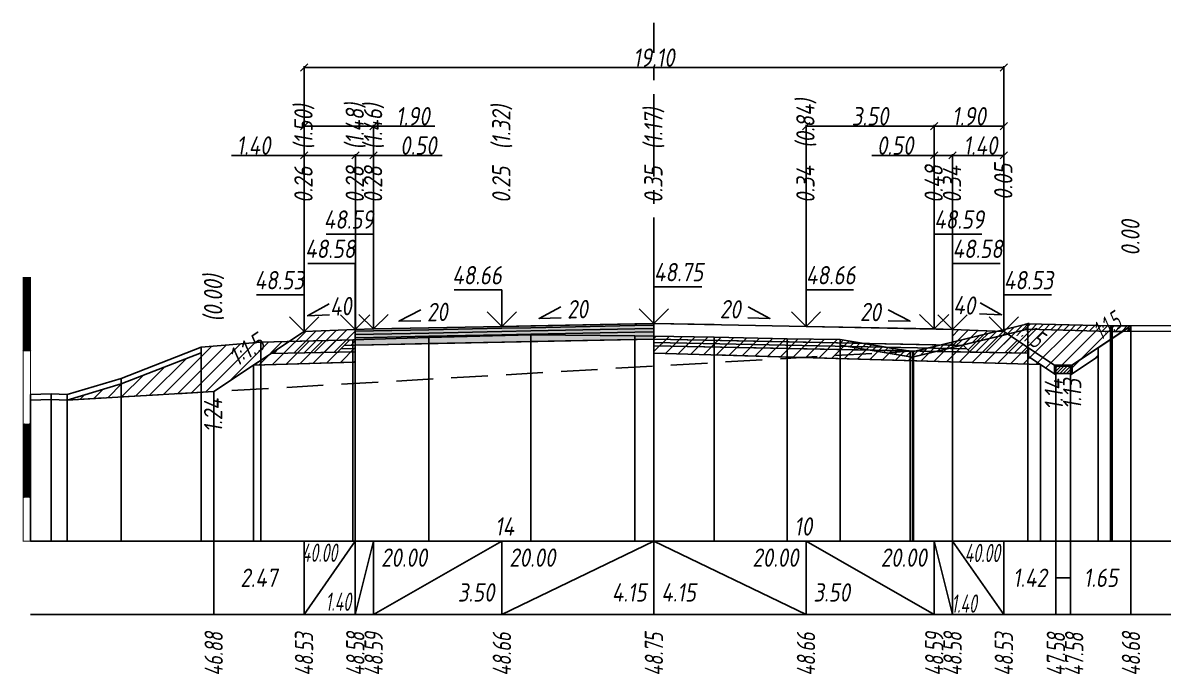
# Model space of a CAD drawing. Extents: x -717 to 1451, y -133302 to 233.
# Drawn here: x 86.3 to 241.9, y -85324.2 to -85235.2 of the extents above; entities that cross this region are included whole.
import ezdxf
from ezdxf.enums import TextEntityAlignment as Align

# ---------------------------------------------------------------- set-up
doc = ezdxf.new("R2010")
doc.units = 0
doc.linetypes.add('осевая2', pattern=[1.125, 0.75, -0.125, 0.125, -0.125])
doc.linetypes.add('штриховая', pattern=[0.75, 0.5, -0.25])
for name, color, linetype in [('Интерполированный поперечник', 2, 'Continuous'), ('Код_514', 1, 'Continuous'), ('Контур_0', 7, 'Continuous'), ('Контур_2521', 7, 'Continuous'), ('Контур_2564', 7, 'Continuous'), ('Контур_2660', 7, 'Continuous'), ('Контур_2665', 7, 'Continuous'), ('Контур_400', 7, 'Continuous'), ('Контур_508', 7, 'Continuous'), ('Контур_512', 7, 'Continuous'), ('Контур_513', 7, 'Continuous'), ('Красный поперечник', 1, 'Continuous'), ('Линейка абсолютных высот', 7, 'Continuous'), ('Объём_2501', 7, 'Continuous'), ('Объём_2564', 7, 'Continuous'), ('Объём_2650', 7, 'Continuous'), ('Объём_2660', 7, 'Continuous'), ('Объём_2661', 7, 'Continuous'), ('Объём_2662', 7, 'Continuous'), ('Объём_2663', 7, 'Continuous'), ('Объём_2664', 7, 'Continuous'), ('Объём_2665', 7, 'Continuous'), ('Объём_2666', 7, 'Continuous'), ('Объём_2753', 7, 'Continuous'), ('Ось', 1, 'осевая2'), ('Откосы', 7, 'Continuous'), ('Отметки покрытия', 7, 'Continuous'), ('Рабочие отметки', 7, 'Continuous'), ('Рабочие отметки доп.', 7, 'Continuous'), ('Слои выравнивания', 7, 'Continuous'), ('Таблица', 7, 'Continuous'), ('Уклоны проезжей части', 7, 'Continuous'), ('Черный поперечник', 3, 'Continuous')]:
    doc.layers.add(name, color=color, linetype=linetype)
for name, color, linetype, true_color in [('Контур_2540', 2, 'Continuous', 0xffff00), ('Контур_2560', 2, 'Continuous', 0xffff00), ('Контур_2561', 7, 'Continuous', 0xff8040), ('Контур_2562', 3, 'Continuous', 0x00ff00), ('Контур_2563', 7, 'Continuous', 0xff8000), ('Контур_2570', 7, 'Continuous', 0x80ff00), ('Контур_2583', 3, 'Continuous', 0x00ff00), ('Контур_2584', 3, 'Continuous', 0x00ff00), ('Контур_2725', 7, 'Continuous', 0x323232), ('Контур_2736', 4, 'Continuous', 0x00ffff), ('Контур_2760', 7, 'Continuous', 0x323232), ('Контур_2761', 7, 'Continuous', 0x323232), ('Контур_2762', 7, 'Continuous', 0x323232), ('Контур_2763', 7, 'Continuous', 0x323232), ('Контур_402', 7, 'Continuous', 0xff6464), ('Контур_703', 4, 'Continuous', 0x00ffff), ('Контур_707', 4, 'Continuous', 0x00ffff), ('Контур_720', 131, 'Continuous', 0xaaffff), ('Объём_2500', 7, 'Continuous', 0xc0c0c0), ('Объём_2520', 7, 'Continuous', 0x80ffff), ('Объём_2540', 2, 'Continuous', 0xffff00), ('Объём_2560', 2, 'Continuous', 0xffff00), ('Объём_2561', 7, 'Continuous', 0xff8040), ('Объём_2562', 3, 'Continuous', 0x00ff00), ('Объём_2563', 7, 'Continuous', 0xff8000), ('Объём_2570', 7, 'Continuous', 0x80ff00), ('Объём_2580', 3, 'Continuous', 0x00ff00), ('Объём_2583', 3, 'Continuous', 0x00ff00), ('Объём_2584', 3, 'Continuous', 0x00ff00), ('Объём_2591', 3, 'Continuous', 0x00ff00), ('Объём_2595', 3, 'Continuous', 0x00ff00), ('Объём_2600', 7, 'Continuous', 0x808000), ('Объём_2620', 2, 'Continuous', 0xffff00), ('Объём_2746', 2, 'Continuous', 0xffff00)]:
    doc.layers.add(name, color=color, linetype=linetype, true_color=true_color)
doc.styles.get("Standard").update_dxf_attribs({"font": 'txt', "height": 2.5})
doc.styles.add('М', font='romand.shx', dxfattribs={"width": 0.8, "oblique": 10, "height": 2.5})
doc.dimstyles.get("Standard").update_dxf_attribs({"dimtxt": 0.18, "dimasz": 0.18, "dimexe": 0.18, "dimexo": 0.0625, "dimgap": 0.09, "dimtad": 0, "dimtih": 1, "dimtoh": 1, "dimdec": 4, "dimzin": 0, "dimdsep": 46, "dimtxsty": 'Standard', "dimcen": 0.09, "dimadec": 0, "dimazin": 0, "dimtfac": 1, "dimtdec": 4, "dimtofl": 0, "dimtmove": 0, "dimatfit": 3, "dimfxl": 1, "dimtolj": 1, "dimtzin": 0, "dimarcsym": 0})
pattern_1 = [(45.00000125, (7.312668, -2495.499654), (-0.026516505928, 0.026516504769), []), (135.00000034, (7.312668, -2495.499654), (-0.02651650519, -0.026516505506), [])]

# ---------------------------------------------------------------- blocks, each defined once
blk = doc.blocks.new('_Oblique')
at = {"color": 0, "linetype": 'ByBlock', "lineweight": -2}
blk.add_line((-0.5, -0.5), (0.5, 0.5), dxfattribs=at)
blk = doc.blocks.new('*D3347')
at = {"color": 0, "lineweight": -2, "transparency": 16777216}
for p, q in [((213.14, -85277.09), (213.14, -85253.16)), ((213.14, -85253.34), (220.14, -85253.34)), ((220.14, -85277.37), (220.14, -85253.16))]:
    blk.add_line(p, q, dxfattribs=at)
at = {"layer": 'Defpoints', "color": 0, "transparency": 16777216}
for p in [(220.14, -85253.34), (213.14, -85277.16), (220.14, -85277.44)]:
    blk.add_point(p, dxfattribs=at)
at = {"color": 0, "lineweight": -2, "transparency": 16777216, "rotation": 180}
blk.add_blockref('_Oblique', (213.14, -85253.34), dxfattribs=at)
at = {"color": 0, "lineweight": -2, "transparency": 16777216}
blk.add_blockref('_Oblique', (220.14, -85253.34), dxfattribs=at)
at = {"color": 0, "transparency": 16777216, "insert": (216.95, -85252), "char_height": 2.5, "width": 0.69, "attachment_point": 5, "style": 'М'}
blk.add_mtext('\\A1;1.40', dxfattribs=at)
blk = doc.blocks.new('*D3348')
at = {"color": 0, "lineweight": -2, "transparency": 16777216}
for p, q in [((124.64, -85253.34), (114.74, -85253.34)), ((124.64, -85277.37), (124.64, -85253.16)), ((131.64, -85253.34), (124.64, -85253.34)), ((131.64, -85277.09), (131.64, -85253.16))]:
    blk.add_line(p, q, dxfattribs=at)
at = {"layer": 'Defpoints', "color": 0, "transparency": 16777216}
for p in [(131.64, -85253.34), (124.64, -85277.44), (131.64, -85277.16)]:
    blk.add_point(p, dxfattribs=at)
at = {"color": 0, "lineweight": -2, "transparency": 16777216, "rotation": 180}
blk.add_blockref('_Oblique', (124.64, -85253.34), dxfattribs=at)
at = {"color": 0, "lineweight": -2, "transparency": 16777216}
blk.add_blockref('_Oblique', (131.64, -85253.34), dxfattribs=at)
at = {"color": 0, "transparency": 16777216, "insert": (117.75, -85252), "char_height": 2.5, "width": 0.69, "attachment_point": 5, "style": 'М'}
blk.add_mtext('\\A1;1.40', dxfattribs=at)
blk = doc.blocks.new('*D3349')
at = {"color": 0, "lineweight": -2, "transparency": 16777216}
for p, q in [((210.64, -85253.34), (202.1, -85253.34)), ((210.64, -85277.04), (210.64, -85253.16)), ((213.14, -85253.34), (210.64, -85253.34)), ((213.14, -85277.09), (213.14, -85253.16))]:
    blk.add_line(p, q, dxfattribs=at)
at = {"layer": 'Defpoints', "color": 0, "transparency": 16777216}
for p in [(213.14, -85253.34), (210.64, -85277.11), (213.14, -85277.16)]:
    blk.add_point(p, dxfattribs=at)
at = {"color": 0, "lineweight": -2, "transparency": 16777216, "rotation": 180}
blk.add_blockref('_Oblique', (210.64, -85253.34), dxfattribs=at)
at = {"color": 0, "lineweight": -2, "transparency": 16777216}
blk.add_blockref('_Oblique', (213.14, -85253.34), dxfattribs=at)
at = {"color": 0, "transparency": 16777216, "insert": (205.32, -85252), "char_height": 2.5, "width": 0.72, "attachment_point": 5, "style": 'М'}
blk.add_mtext('\\A1;0.50', dxfattribs=at)
blk = doc.blocks.new('*D3350')
at = {"color": 0, "lineweight": -2, "transparency": 16777216}
for p, q in [((131.64, -85277.09), (131.64, -85253.16)), ((131.64, -85253.34), (134.14, -85253.34)), ((134.14, -85277.04), (134.14, -85253.16)), ((134.14, -85253.34), (143.48, -85253.34))]:
    blk.add_line(p, q, dxfattribs=at)
at = {"layer": 'Defpoints', "color": 0, "transparency": 16777216}
for p in [(134.14, -85253.34), (134.14, -85277.11), (131.64, -85277.16)]:
    blk.add_point(p, dxfattribs=at)
at = {"color": 0, "lineweight": -2, "transparency": 16777216, "rotation": 180}
blk.add_blockref('_Oblique', (131.64, -85253.34), dxfattribs=at)
at = {"color": 0, "lineweight": -2, "transparency": 16777216}
blk.add_blockref('_Oblique', (134.14, -85253.34), dxfattribs=at)
at = {"color": 0, "transparency": 16777216, "insert": (140.25, -85252), "char_height": 2.5, "width": 0.72, "attachment_point": 5, "style": 'М'}
blk.add_mtext('\\A1;0.50', dxfattribs=at)
blk = doc.blocks.new('*D3351')
at = {"color": 0, "lineweight": -2, "transparency": 16777216}
for p, q in [((193.14, -85276.69), (193.14, -85249.16)), ((210.64, -85249.34), (193.14, -85249.34)), ((210.64, -85277.04), (210.64, -85249.16))]:
    blk.add_line(p, q, dxfattribs=at)
at = {"layer": 'Defpoints', "color": 0, "transparency": 16777216}
for p in [(193.14, -85249.34), (193.14, -85276.76), (210.64, -85277.11)]:
    blk.add_point(p, dxfattribs=at)
at = {"color": 0, "lineweight": -2, "transparency": 16777216, "rotation": 180}
blk.add_blockref('_Oblique', (193.14, -85249.34), dxfattribs=at)
at = {"color": 0, "lineweight": -2, "transparency": 16777216}
blk.add_blockref('_Oblique', (210.64, -85249.34), dxfattribs=at)
at = {"color": 0, "transparency": 16777216, "insert": (201.89, -85248), "char_height": 2.5, "width": 0.75, "attachment_point": 5, "style": 'М'}
blk.add_mtext('\\A1;3.50', dxfattribs=at)
blk = doc.blocks.new('*D3352')
at = {"color": 0, "lineweight": -2, "transparency": 16777216}
for p, q in [((210.64, -85277.04), (210.64, -85249.16)), ((220.14, -85249.34), (210.64, -85249.34)), ((220.14, -85277.37), (220.14, -85249.16))]:
    blk.add_line(p, q, dxfattribs=at)
at = {"layer": 'Defpoints', "color": 0, "transparency": 16777216}
for p in [(210.64, -85249.34), (210.64, -85277.11), (220.14, -85277.44)]:
    blk.add_point(p, dxfattribs=at)
at = {"color": 0, "lineweight": -2, "transparency": 16777216, "rotation": 180}
blk.add_blockref('_Oblique', (210.64, -85249.34), dxfattribs=at)
at = {"color": 0, "lineweight": -2, "transparency": 16777216}
blk.add_blockref('_Oblique', (220.14, -85249.34), dxfattribs=at)
at = {"color": 0, "transparency": 16777216, "insert": (215.39, -85248), "char_height": 2.5, "width": 0.69, "attachment_point": 5, "style": 'М'}
blk.add_mtext('\\A1;1.90', dxfattribs=at)
blk = doc.blocks.new('*D3353')
at = {"color": 0, "lineweight": -2, "transparency": 16777216}
for p, q in [((124.64, -85277.37), (124.64, -85249.16)), ((124.64, -85249.34), (134.14, -85249.34)), ((134.14, -85277.04), (134.14, -85249.16)), ((134.14, -85249.34), (142.5, -85249.34))]:
    blk.add_line(p, q, dxfattribs=at)
at = {"layer": 'Defpoints', "color": 0, "transparency": 16777216}
for p in [(134.14, -85249.34), (134.14, -85277.11), (124.64, -85277.44)]:
    blk.add_point(p, dxfattribs=at)
at = {"color": 0, "lineweight": -2, "transparency": 16777216, "rotation": 180}
blk.add_blockref('_Oblique', (124.64, -85249.34), dxfattribs=at)
at = {"color": 0, "lineweight": -2, "transparency": 16777216}
blk.add_blockref('_Oblique', (134.14, -85249.34), dxfattribs=at)
at = {"color": 0, "transparency": 16777216, "insert": (139.49, -85248), "char_height": 2.5, "width": 0.69, "attachment_point": 5, "style": 'М'}
blk.add_mtext('\\A1;1.90', dxfattribs=at)
blk = doc.blocks.new('*D3354')
at = {"color": 0, "lineweight": -2, "transparency": 16777216}
for p, q in [((124.64, -85277.37), (124.64, -85241.16)), ((124.64, -85241.34), (220.14, -85241.34)), ((220.14, -85277.37), (220.14, -85241.16))]:
    blk.add_line(p, q, dxfattribs=at)
at = {"layer": 'Defpoints', "color": 0, "transparency": 16777216}
for p in [(220.14, -85241.34), (124.64, -85277.44), (220.14, -85277.44)]:
    blk.add_point(p, dxfattribs=at)
at = {"color": 0, "lineweight": -2, "transparency": 16777216, "rotation": 180}
blk.add_blockref('_Oblique', (124.64, -85241.34), dxfattribs=at)
at = {"color": 0, "lineweight": -2, "transparency": 16777216}
blk.add_blockref('_Oblique', (220.14, -85241.34), dxfattribs=at)
at = {"color": 0, "transparency": 16777216, "insert": (172.39, -85240), "char_height": 2.5, "width": 0.81, "attachment_point": 5, "style": 'М'}
blk.add_mtext('\\A1;19.10', dxfattribs=at)

msp = doc.modelspace()

# ---------------------------------------------------------------- hatches: boundary and pattern name
at = {"layer": 'Линейка абсолютных высот'}
h = msp.add_hatch(dxfattribs=at)
h.set_pattern_fill('ANSI37', scale=0.3, style=0)
h.set_pattern_definition(pattern_1)
h.paths.add_polyline_path([(87.313, -85280.014), (87.313, -85270.014), (86.313, -85270.014), (86.313, -85280.014)])
h = msp.add_hatch(dxfattribs=at)
h.set_pattern_fill('ANSI37', scale=0.3, style=0)
h.set_pattern_definition(pattern_1)
h.paths.add_polyline_path([(87.313, -85300.014), (87.313, -85290.014), (86.313, -85290.014), (86.313, -85300.014)])
at = {"layer": 'Объём_2563'}
h = msp.add_hatch(dxfattribs=at)
h.set_pattern_fill('ANSI31', color=256, scale=0.3)
h.paths.add_polyline_path([(124.638, -85277.374), (131.638, -85277.094), (131.638, -85279.244), (130.138, -85279.274), (129.22, -85280.192), (120.138, -85280.374)])
h = msp.add_hatch(dxfattribs=at)
h.set_pattern_fill('ANSI31', color=256, scale=0.3)
h.paths.add_polyline_path([(223.49, -85280.351), (215.556, -85280.192), (214.638, -85279.274), (213.138, -85279.244), (213.138, -85277.094), (220.138, -85277.374), (223.49, -85279.609)])
at = {"layer": 'Объём_2570'}
h = msp.add_hatch(dxfattribs=at)
h.set_pattern_fill('ANSI31', color=256, scale=0.2)
h.paths.add_polyline_path([(237.485, -85277.362), (234.933, -85277.372), (234.688, -85277.371), (223.423, -85277.079), (207.689, -85280.889), (197.781, -85279.247), (197.781, -85278.497), (207.689, -85280.139), (223.423, -85276.329), (234.688, -85276.621), (234.933, -85276.622), (237.485, -85276.612)])
at = {"layer": 'Объём_2600'}
h = msp.add_hatch(dxfattribs=at)
h.set_pattern_fill('ANSI31', color=6, scale=0.4)
h.paths.add_polyline_path([(232.99, -85279.609), (232.99, -85280.811), (229.451, -85283.17), (229.451, -85281.968), (227.029, -85281.968), (227.029, -85283.17), (225.142, -85281.912), (172.388, -85280.329), (172.388, -85278.037), (180.608, -85278.166), (190.556, -85278.369), (197.781, -85278.497), (197.781, -85279.247), (207.689, -85280.889), (223.423, -85277.079), (234.688, -85277.371), (234.933, -85277.372), (236.354, -85277.367)])
h = msp.add_hatch(dxfattribs=at)
h.set_pattern_fill('HONEY', color=5, scale=0.3)
h.paths.add_polyline_path([(236.354, -85277.367), (237.485, -85276.612), (237.485, -85277.362)])
h = msp.add_hatch(dxfattribs=at)
h.set_pattern_fill('ANSI31', color=6, scale=0.4)
h.paths.add_polyline_path([(131.638, -85281.552), (117.747, -85281.968), (112.313, -85285.591), (92.322, -85286.75), (99.677, -85284.54), (110.581, -85280.284), (110.581, -85279.534), (118.765, -85278.841), (131.638, -85278.501)])
at = {"layer": 'Объём_2620'}
h = msp.add_hatch(dxfattribs=at)
h.set_pattern_fill('ANSI31', color=2, scale=0.1)
h.paths.add_polyline_path([(227.029, -85283.17), (227.029, -85281.968), (229.451, -85281.968), (229.451, -85283.17), (229.24, -85283.311), (229.24, -85283.109), (227.24, -85283.109), (227.24, -85283.311)])
at = {"layer": 'Слои выравнивания'}
for color, points in [(2, [(131.638, -85277.094), (134.138, -85277.044), (141.676, -85276.893), (151.638, -85276.694), (155.571, -85276.615), (169.801, -85276.331), (172.388, -85276.279), (172.388, -85276.529), (169.801, -85276.581), (155.571, -85276.865), (151.638, -85276.944), (141.676, -85277.143), (134.138, -85277.294), (131.638, -85277.344)]), (3, [(131.638, -85277.344), (134.138, -85277.294), (141.676, -85277.143), (151.638, -85276.944), (155.571, -85276.865), (169.801, -85276.581), (172.388, -85276.529), (172.388, -85276.979), (169.801, -85277.031), (155.571, -85277.315), (151.638, -85277.394), (141.676, -85277.593), (134.138, -85277.744), (131.638, -85277.794)]), (4, [(131.638, -85277.794), (134.138, -85277.744), (141.676, -85277.593), (151.638, -85277.394), (155.571, -85277.315), (169.801, -85277.031), (172.388, -85276.979), (172.388, -85277.429), (169.801, -85277.481), (155.571, -85277.765), (151.638, -85277.844), (141.676, -85278.043), (134.138, -85278.194), (131.638, -85278.244)]), (5, [(131.638, -85278.244), (134.138, -85278.194), (141.676, -85278.043), (151.638, -85277.844), (155.571, -85277.765), (169.801, -85277.481), (172.388, -85277.429), (172.388, -85278.429), (169.801, -85278.481), (155.571, -85278.765), (151.638, -85278.844), (141.676, -85279.043), (134.138, -85279.194), (131.638, -85279.244)])]:
    msp.add_hatch(color=color, dxfattribs=at).paths.add_polyline_path(points)

# ---------------------------------------------------------------- linework, layer by layer
at = {"layer": 'Интерполированный поперечник', "linetype": 'штриховая', "ltscale": 10, "flags": 128}
msp.add_lwpolyline([(92.322, -85286.75), (207.345, -85280.082)], dxfattribs=at)
at = {"layer": 'Код_514'}
for p, q in [((112.313, -85316), (112.313, -85306)), ((124.638, -85316), (124.638, -85306)), ((124.638, -85316), (131.638, -85306)), ((131.638, -85316), (131.638, -85306)), ((131.638, -85316), (134.138, -85306)), ((134.138, -85316), (134.138, -85306)), ((134.138, -85316), (151.638, -85306)), ((151.638, -85316), (151.638, -85306)), ((151.638, -85316), (172.388, -85306)), ((172.388, -85316), (172.388, -85306)), ((172.388, -85306), (193.138, -85316)), ((193.138, -85316), (193.138, -85306)), ((193.138, -85306), (210.638, -85316)), ((210.638, -85316), (210.638, -85306)), ((210.638, -85306), (213.138, -85316)), ((213.138, -85316), (213.138, -85306)), ((213.138, -85306), (220.138, -85316)), ((220.138, -85316), (220.138, -85306)), ((227.24, -85316), (227.24, -85306)), ((229.24, -85316), (229.24, -85306)), ((237.485, -85316), (237.485, -85306)), ((227.24, -85311), (229.24, -85311))]:
    msp.add_line(p, q, dxfattribs=at)
at = {"layer": 'Контур_0', "color": 18, "true_color": 0x000000, "flags": 128}
for points in [[(193.138, -85276.694), (213.138, -85277.094), (213.138, -85279.244), (172.388, -85278.429), (172.388, -85276.279), (193.138, -85276.694), (193.138, -85276.694)], [(193.138, -85278.844), (214.638, -85279.274), (215.556, -85280.192), (172.388, -85279.329), (172.388, -85278.429), (193.138, -85278.844), (193.138, -85278.844)], [(120.138, -85280.374), (129.22, -85280.192), (130.138, -85279.274), (131.638, -85279.244)], [(130.138, -85279.274), (131.638, -85279.244), (131.638, -85280.144), (129.22, -85280.192), (130.138, -85279.274), (130.138, -85279.274)], [(213.138, -85279.244), (214.638, -85279.274), (215.556, -85280.192), (223.49, -85280.351)]]:
    msp.add_lwpolyline(points, dxfattribs=at)
at = {"layer": 'Контур_2521', "color": 18, "true_color": 0x000000, "flags": 128}
for points in [[(129.679, -85279.733), (131.638, -85279.694)], [(172.388, -85278.879), (215.097, -85279.733)]]:
    msp.add_lwpolyline(points, dxfattribs=at)
at = {"layer": 'Контур_2540', "flags": 128}
for points in [[(131.638, -85281.552), (117.747, -85281.968), (120.138, -85280.374), (131.638, -85280.144), (131.638, -85281.552), (131.638, -85281.552)], [(172.388, -85280.329), (172.388, -85279.329), (223.49, -85280.351), (223.49, -85280.811), (225.142, -85281.912), (172.388, -85280.329), (172.388, -85280.329)]]:
    msp.add_lwpolyline(points, dxfattribs=at)
at = {"layer": 'Контур_2560', "flags": 128}
for points in [[(124.638, -85277.374), (124.638, -85277.374), (124.638, -85277.374), (131.638, -85277.094)], [(213.138, -85277.094), (220.138, -85277.374), (220.138, -85277.374), (220.138, -85277.374)]]:
    msp.add_lwpolyline(points, dxfattribs=at)
at = {"layer": 'Контур_2561', "flags": 128}
for points in [[(131.638, -85277.094), (131.638, -85277.094), (124.638, -85277.374), (124.638, -85277.374), (131.638, -85277.094)], [(213.138, -85277.094), (213.138, -85277.094), (220.138, -85277.374), (220.138, -85277.374), (213.138, -85277.094)]]:
    msp.add_lwpolyline(points, dxfattribs=at)
at = {"layer": 'Контур_2562', "flags": 128}
for points in [[(124.638, -85277.374), (124.638, -85277.374), (124.638, -85277.374), (124.638, -85277.374), (124.638, -85277.374)], [(220.138, -85277.374), (220.138, -85277.374), (220.138, -85277.374), (220.138, -85277.374), (220.138, -85277.374)]]:
    msp.add_lwpolyline(points, dxfattribs=at)
at = {"layer": 'Контур_2563', "flags": 128}
for points in [[(124.638, -85277.374), (131.638, -85277.094), (131.638, -85279.244), (130.138, -85279.274), (129.22, -85280.192), (120.138, -85280.374), (124.638, -85277.374), (124.638, -85277.374)], [(223.49, -85280.351), (215.556, -85280.192), (214.638, -85279.274), (213.138, -85279.244), (213.138, -85277.094), (220.138, -85277.374), (223.49, -85279.609), (223.49, -85280.351), (223.49, -85280.351)]]:
    msp.add_lwpolyline(points, dxfattribs=at)
at = {"layer": 'Контур_2564', "flags": 128}
for points in [[(124.638, -85277.374), (131.638, -85277.094)], [(213.138, -85277.094), (220.138, -85277.374)]]:
    msp.add_lwpolyline(points, dxfattribs=at)
at = {"layer": 'Контур_2570', "flags": 128}
msp.add_lwpolyline([(87.313, -85286.744), (90.111, -85286.649), (92.322, -85286.75), (92.322, -85286.75), (99.677, -85284.54), (110.581, -85280.284), (110.581, -85279.534), (118.765, -85278.841), (131.29, -85278.511), (141.676, -85278.212), (155.571, -85277.842), (169.801, -85277.997), (172.388, -85278.037), (180.608, -85278.166), (190.556, -85278.369), (197.781, -85278.497), (197.781, -85279.247), (207.345, -85280.832), (207.689, -85280.889), (207.791, -85280.86), (223.423, -85277.079), (234.688, -85277.371), (234.933, -85277.372), (259.078, -85277.285)], dxfattribs=at)
at = {"layer": 'Контур_2583', "flags": 128}
for points in [[(223.49, -85279.609), (227.24, -85282.109), (227.24, -85283.311), (223.49, -85280.811), (223.49, -85279.609)], [(229.24, -85282.109), (232.99, -85279.609), (232.99, -85280.811), (229.24, -85283.311), (229.24, -85282.109)]]:
    msp.add_lwpolyline(points, dxfattribs=at)
at = {"layer": 'Контур_2584', "flags": 128}
msp.add_lwpolyline([(227.24, -85282.109), (229.24, -85282.109), (229.24, -85283.109), (227.24, -85283.109), (227.24, -85282.109)], dxfattribs=at)
at = {"layer": 'Контур_2660', "flags": 128}
for points in [[(117.747, -85281.968), (131.638, -85281.552)], [(172.388, -85280.329), (225.142, -85281.912)]]:
    msp.add_lwpolyline(points, dxfattribs=at)
at = {"layer": 'Контур_2665', "flags": 128}
for points in [[(124.638, -85277.374), (124.638, -85277.374)], [(220.138, -85277.374), (220.138, -85277.374)]]:
    msp.add_lwpolyline(points, dxfattribs=at)
at = {"layer": 'Контур_2725', "flags": 128}
msp.add_lwpolyline([(131.638, -85279.244), (134.138, -85279.194), (141.676, -85279.043), (151.638, -85278.844), (155.571, -85278.765), (169.801, -85278.481), (172.388, -85278.429)], dxfattribs=at)
at = {"layer": 'Контур_2736', "flags": 128}
for points in [[(124.638, -85277.374), (112.313, -85285.591)], [(220.138, -85277.374), (220.138, -85277.374)]]:
    msp.add_lwpolyline(points, dxfattribs=at)
at = {"layer": 'Контур_2760', "flags": 128}
msp.add_lwpolyline([(131.638, -85277.094), (134.138, -85277.044), (141.676, -85276.893), (151.638, -85276.694), (155.571, -85276.615), (169.801, -85276.331), (172.388, -85276.279)], dxfattribs=at)
at = {"layer": 'Контур_2761', "flags": 128}
msp.add_lwpolyline([(131.638, -85277.344), (134.138, -85277.294), (141.676, -85277.143), (151.638, -85276.944), (155.571, -85276.865), (169.801, -85276.581), (172.388, -85276.529)], dxfattribs=at)
at = {"layer": 'Контур_2762', "flags": 128}
msp.add_lwpolyline([(131.638, -85277.794), (134.138, -85277.744), (141.676, -85277.593), (151.638, -85277.394), (155.571, -85277.315), (169.801, -85277.031), (172.388, -85276.979)], dxfattribs=at)
at = {"layer": 'Контур_2763', "flags": 128}
msp.add_lwpolyline([(131.638, -85278.244), (134.138, -85278.194), (141.676, -85278.043), (151.638, -85277.844), (155.571, -85277.765), (169.801, -85277.481), (172.388, -85277.429)], dxfattribs=at)
at = {"layer": 'Контур_400', "flags": 128}
for points in [[(131.638, -85277.094), (134.138, -85277.044), (134.138, -85277.044), (134.138, -85277.044), (134.138, -85277.044), (134.138, -85277.044), (134.138, -85277.044), (151.638, -85276.694), (172.388, -85276.279)], [(172.388, -85276.279), (193.138, -85276.694), (210.638, -85277.044), (210.638, -85277.044), (210.638, -85277.044), (210.638, -85277.044), (210.638, -85277.044), (210.638, -85277.044), (213.138, -85277.094)]]:
    msp.add_lwpolyline(points, dxfattribs=at)
at = {"layer": 'Контур_402', "flags": 128}
msp.add_lwpolyline([(117.747, -85281.968), (131.638, -85281.552), (131.638, -85279.244), (172.388, -85278.429), (172.388, -85280.329), (225.142, -85281.912)], dxfattribs=at)
at = {"layer": 'Контур_508', "flags": 128}
msp.add_lwpolyline([(112.313, -85285.591), (117.747, -85281.968), (131.638, -85281.552), (131.638, -85279.244), (172.388, -85278.429), (172.388, -85280.329), (225.142, -85281.912), (227.24, -85283.311), (227.24, -85283.109), (229.24, -85283.109), (229.24, -85283.311), (232.99, -85280.811), (232.99, -85279.609), (237.485, -85276.612)], dxfattribs=at)
at = {"layer": 'Контур_512', "flags": 128}
for points in [[(172.388, -85280.329), (225.142, -85281.912), (227.24, -85283.311), (227.24, -85283.109), (229.24, -85283.109), (229.24, -85283.311), (232.99, -85280.811), (232.99, -85279.609), (237.485, -85276.612)], [(112.313, -85285.591), (117.747, -85281.968), (131.638, -85281.552)]]:
    msp.add_lwpolyline(points, dxfattribs=at)
at = {"layer": 'Контур_513', "flags": 128}
msp.add_lwpolyline([(112.313, -85285.591), (117.747, -85281.968), (131.638, -85281.552), (131.638, -85279.244), (172.388, -85278.429), (172.388, -85280.329), (225.142, -85281.912), (227.24, -85283.311), (227.24, -85283.109), (229.24, -85283.109), (229.24, -85283.311), (232.99, -85280.811), (232.99, -85279.609), (237.485, -85276.612)], dxfattribs=at)
at = {"layer": 'Контур_703', "flags": 128}
for points in [[(124.638, -85277.374), (112.313, -85285.591)], [(220.138, -85277.374), (220.138, -85277.374)], [(220.138, -85277.374), (227.24, -85282.109)], [(220.138, -85277.374), (227.24, -85282.109)]]:
    msp.add_lwpolyline(points, dxfattribs=at)
at = {"layer": 'Контур_707', "flags": 128}
for points in [[(229.24, -85282.109), (236.343, -85277.374), (236.343, -85277.374), (237.485, -85276.612)], [(236.343, -85277.374), (236.343, -85277.374), (237.485, -85276.612)], [(229.24, -85282.109), (236.343, -85277.374)]]:
    msp.add_lwpolyline(points, dxfattribs=at)
at = {"layer": 'Контур_720', "flags": 128}
msp.add_lwpolyline([(227.24, -85282.109), (229.24, -85282.109)], dxfattribs=at)
at = {"layer": 'Красный поперечник'}
for p, q in [((124.638, -85277.374), (131.638, -85277.094)), ((131.638, -85277.094), (134.138, -85277.044)), ((134.138, -85277.044), (151.638, -85276.694)), ((151.638, -85276.694), (172.388, -85276.279)), ((172.388, -85276.279), (193.138, -85276.694)), ((193.138, -85276.694), (210.638, -85277.044)), ((210.638, -85277.044), (213.138, -85277.094)), ((213.138, -85277.094), (220.138, -85277.374)), ((229.24, -85282.109), (237.485, -85276.612)), ((237.485, -85276.612), (237.485, -85306)), ((112.313, -85285.591), (124.638, -85277.374)), ((220.138, -85277.374), (227.24, -85282.109)), ((232.99, -85279.609), (232.99, -85306)), ((131.638, -85281.552), (131.638, -85306)), ((172.388, -85280.329), (172.388, -85306)), ((232.99, -85280.811), (232.99, -85306)), ((117.747, -85281.968), (117.747, -85306)), ((225.142, -85281.912), (225.142, -85306)), ((227.24, -85282.109), (229.24, -85282.109)), ((227.24, -85283.109), (227.24, -85306)), ((227.24, -85283.311), (227.24, -85306)), ((229.24, -85283.109), (229.24, -85306)), ((229.24, -85283.311), (229.24, -85306)), ((112.313, -85285.591), (112.313, -85306))]:
    msp.add_line(p, q, dxfattribs=at)
at = {"layer": 'Линейка абсолютных высот', "color": 7, "const_width": 0.1, "flags": 128}
for points in [[(87.313, -85280.014), (87.313, -85270.014), (86.313, -85270.014), (86.313, -85280.014), (87.313, -85280.014)], [(87.313, -85290.014), (87.313, -85280.014), (86.313, -85280.014), (86.313, -85290.014), (87.313, -85290.014)], [(87.313, -85300.014), (87.313, -85290.014), (86.313, -85290.014), (86.313, -85300.014), (87.313, -85300.014)], [(87.313, -85306), (87.313, -85300.014), (86.313, -85300.014), (86.313, -85306), (87.313, -85306)]]:
    msp.add_lwpolyline(points, dxfattribs=at)
at = {"layer": 'Объём_2500', "color": 18, "true_color": 0x000000, "flags": 128}
msp.add_lwpolyline([(193.138, -85276.694), (213.138, -85277.094), (213.138, -85279.244), (172.388, -85278.429), (172.388, -85276.279), (193.138, -85276.694), (193.138, -85276.694)], dxfattribs=at)
at = {"layer": 'Объём_2501', "flags": 128}
for points in [[(131.638, -85277.094), (134.138, -85277.044), (134.138, -85277.044), (134.138, -85277.044), (134.138, -85277.044), (134.138, -85277.044), (134.138, -85277.044), (151.638, -85276.694), (172.388, -85276.279)], [(172.388, -85276.279), (193.138, -85276.694), (210.638, -85277.044), (210.638, -85277.044), (210.638, -85277.044), (210.638, -85277.044), (210.638, -85277.044), (210.638, -85277.044), (213.138, -85277.094)]]:
    msp.add_lwpolyline(points, dxfattribs=at)
at = {"layer": 'Объём_2520', "color": 250, "flags": 128}
for points in [[(193.138, -85278.844), (214.638, -85279.274), (215.556, -85280.192), (172.388, -85279.329), (172.388, -85278.429), (193.138, -85278.844), (193.138, -85278.844)], [(130.138, -85279.274), (131.638, -85279.244), (131.638, -85280.144), (129.22, -85280.192), (130.138, -85279.274), (130.138, -85279.274)]]:
    msp.add_lwpolyline(points, dxfattribs=at)
at = {"layer": 'Объём_2540', "flags": 128}
for points in [[(131.638, -85281.552), (117.747, -85281.968), (120.138, -85280.374), (131.638, -85280.144), (131.638, -85281.552), (131.638, -85281.552)], [(172.388, -85280.329), (172.388, -85279.329), (223.49, -85280.351), (223.49, -85280.811), (225.142, -85281.912), (172.388, -85280.329), (172.388, -85280.329)]]:
    msp.add_lwpolyline(points, dxfattribs=at)
at = {"layer": 'Объём_2560', "flags": 128}
for points in [[(124.638, -85277.374), (124.638, -85277.374), (124.638, -85277.374), (131.638, -85277.094)], [(213.138, -85277.094), (220.138, -85277.374), (220.138, -85277.374), (220.138, -85277.374)]]:
    msp.add_lwpolyline(points, dxfattribs=at)
at = {"layer": 'Объём_2561', "flags": 128}
for points in [[(131.638, -85277.094), (131.638, -85277.094), (124.638, -85277.374), (124.638, -85277.374), (131.638, -85277.094)], [(213.138, -85277.094), (213.138, -85277.094), (220.138, -85277.374), (220.138, -85277.374), (213.138, -85277.094)]]:
    msp.add_lwpolyline(points, dxfattribs=at)
at = {"layer": 'Объём_2562', "flags": 128}
for points in [[(124.638, -85277.374), (124.638, -85277.374), (124.638, -85277.374), (124.638, -85277.374), (124.638, -85277.374)], [(220.138, -85277.374), (220.138, -85277.374), (220.138, -85277.374), (220.138, -85277.374), (220.138, -85277.374)]]:
    msp.add_lwpolyline(points, dxfattribs=at)
at = {"layer": 'Объём_2563', "color": 250, "flags": 128}
for points in [[(124.638, -85277.374), (131.638, -85277.094), (131.638, -85279.244), (130.138, -85279.274), (129.22, -85280.192), (120.138, -85280.374), (124.638, -85277.374), (124.638, -85277.374)], [(223.49, -85280.351), (215.556, -85280.192), (214.638, -85279.274), (213.138, -85279.244), (213.138, -85277.094), (220.138, -85277.374), (223.49, -85279.609), (223.49, -85280.351), (223.49, -85280.351)]]:
    msp.add_lwpolyline(points, dxfattribs=at)
at = {"layer": 'Объём_2564', "flags": 128}
for points in [[(124.638, -85277.374), (131.638, -85277.094)], [(213.138, -85277.094), (220.138, -85277.374)]]:
    msp.add_lwpolyline(points, dxfattribs=at)
at = {"layer": 'Объём_2570', "flags": 128}
msp.add_lwpolyline([(237.485, -85277.362), (234.933, -85277.372), (234.688, -85277.371), (223.423, -85277.079), (207.689, -85280.889), (197.781, -85279.247), (197.781, -85278.497), (207.689, -85280.139), (223.423, -85276.329), (234.688, -85276.621), (234.933, -85276.622), (237.485, -85276.612), (237.485, -85277.362), (237.485, -85277.362)], dxfattribs=at)
at = {"layer": 'Объём_2580', "flags": 128}
for points in [[(236.343, -85277.374), (236.343, -85277.374), (237.485, -85276.612)], [(220.138, -85277.374), (223.49, -85279.609)], [(232.99, -85279.609), (236.343, -85277.374)]]:
    msp.add_lwpolyline(points, dxfattribs=at)
at = {"layer": 'Объём_2583', "flags": 128}
for points in [[(223.49, -85279.609), (227.24, -85282.109), (227.24, -85283.311), (223.49, -85280.811), (223.49, -85279.609)], [(229.24, -85282.109), (232.99, -85279.609), (232.99, -85280.811), (229.24, -85283.311), (229.24, -85282.109)]]:
    msp.add_lwpolyline(points, dxfattribs=at)
at = {"layer": 'Объём_2584', "flags": 128}
msp.add_lwpolyline([(227.24, -85282.109), (229.24, -85282.109), (229.24, -85283.109), (227.24, -85283.109), (227.24, -85282.109)], dxfattribs=at)
at = {"layer": 'Объём_2591', "flags": 128}
for points in [[(223.49, -85279.609), (227.24, -85282.109)], [(229.24, -85282.109), (232.99, -85279.609)]]:
    msp.add_lwpolyline(points, dxfattribs=at)
at = {"layer": 'Объём_2595', "flags": 128}
msp.add_lwpolyline([(227.24, -85282.109), (229.24, -85282.109)], dxfattribs=at)
at = {"layer": 'Объём_2600', "color": 5, "flags": 128}
msp.add_lwpolyline([(236.354, -85277.367), (237.485, -85276.612), (237.485, -85277.362), (236.354, -85277.367), (236.354, -85277.367)], dxfattribs=at)
at = {"layer": 'Объём_2620', "flags": 128}
msp.add_lwpolyline([(227.029, -85283.17), (227.029, -85281.968), (229.451, -85281.968), (229.451, -85283.17), (229.24, -85283.311), (229.24, -85283.109), (227.24, -85283.109), (227.24, -85283.311), (227.029, -85283.17), (227.029, -85283.17)], dxfattribs=at)
at = {"layer": 'Объём_2650', "color": 6, "flags": 128}
for points in [[(232.99, -85279.609), (232.99, -85280.811), (229.451, -85283.17), (229.451, -85281.968), (227.029, -85281.968), (227.029, -85283.17), (225.142, -85281.912), (172.388, -85280.329), (172.388, -85278.037), (180.608, -85278.166), (190.556, -85278.369), (197.781, -85278.497), (197.781, -85279.247), (207.689, -85280.889), (223.423, -85277.079), (234.688, -85277.371), (234.933, -85277.372), (236.354, -85277.367), (232.99, -85279.609), (232.99, -85279.609)], [(131.638, -85281.552), (117.747, -85281.968), (112.313, -85285.591), (92.322, -85286.75), (99.677, -85284.54), (110.581, -85280.284), (110.581, -85279.534), (118.765, -85278.841), (131.638, -85278.501), (131.638, -85281.552), (131.638, -85281.552)]]:
    msp.add_lwpolyline(points, dxfattribs=at)
at = {"layer": 'Объём_2660', "flags": 128}
for points in [[(117.747, -85281.968), (131.638, -85281.552)], [(172.388, -85280.329), (225.142, -85281.912)]]:
    msp.add_lwpolyline(points, dxfattribs=at)
at = {"layer": 'Объём_2661', "flags": 128}
for points in [[(124.638, -85277.374), (112.313, -85285.591)], [(220.138, -85277.374), (227.029, -85281.968)]]:
    msp.add_lwpolyline(points, dxfattribs=at)
at = {"layer": 'Объём_2662', "flags": 128}
msp.add_lwpolyline([(229.451, -85281.968), (236.343, -85277.374), (237.485, -85276.612)], dxfattribs=at)
at = {"layer": 'Объём_2663', "flags": 128}
for points in [[(227.029, -85281.968), (227.24, -85282.109)], [(229.24, -85282.109), (229.451, -85281.968)]]:
    msp.add_lwpolyline(points, dxfattribs=at)
at = {"layer": 'Объём_2664', "flags": 128}
msp.add_lwpolyline([(227.24, -85282.109), (229.24, -85282.109)], dxfattribs=at)
at = {"layer": 'Объём_2665', "flags": 128}
for points in [[(124.638, -85277.374), (124.638, -85277.374)], [(220.138, -85277.374), (220.138, -85277.374)]]:
    msp.add_lwpolyline(points, dxfattribs=at)
at = {"layer": 'Объём_2666', "flags": 128}
for points in [[(124.638, -85277.374), (112.313, -85285.591)], [(220.138, -85277.374), (220.138, -85277.374)]]:
    msp.add_lwpolyline(points, dxfattribs=at)
at = {"layer": 'Объём_2746', "flags": 128}
for points in [[(131.29, -85278.511), (131.29, -85281.562), (117.747, -85281.968), (122.589, -85278.74), (131.29, -85278.511), (131.29, -85278.511)], [(232.99, -85280.811), (229.24, -85283.311), (229.24, -85283.109), (227.24, -85283.109), (227.24, -85283.311), (225.142, -85281.912), (180.608, -85280.576), (180.608, -85278.166), (190.556, -85278.369), (197.781, -85278.497), (197.781, -85279.247), (207.689, -85280.889), (220.688, -85277.74), (227.24, -85282.109), (229.24, -85282.109), (232.99, -85279.609), (232.99, -85280.811), (232.99, -85280.811)]]:
    msp.add_lwpolyline(points, dxfattribs=at)
at = {"layer": 'Объём_2753', "flags": 128}
msp.add_lwpolyline([(180.608, -85276.444), (172.388, -85276.279)], dxfattribs=at)
at = {"layer": 'Ось', "ltscale": 15}
msp.add_line((172.388, -85289.971), (172.388, -85235.25), dxfattribs=at)
at = {"layer": 'Отметки покрытия', "color": 1}
for p, q in [((134.138, -85264.094), (127.638, -85264.094)), ((134.138, -85277.044), (134.138, -85264.094)), ((210.638, -85277.044), (210.638, -85264.094)), ((210.638, -85264.094), (217.138, -85264.094)), ((131.638, -85268.094), (125.138, -85268.094)), ((131.638, -85277.094), (131.638, -85268.094)), ((213.138, -85277.094), (213.138, -85268.094)), ((213.138, -85268.094), (219.638, -85268.094)), ((124.638, -85272.374), (118.138, -85272.374)), ((124.638, -85277.374), (124.638, -85272.374)), ((151.638, -85271.694), (145.138, -85271.694)), ((151.638, -85276.694), (151.638, -85271.694)), ((172.388, -85276.279), (172.388, -85271.279)), ((172.388, -85271.279), (178.938, -85271.279)), ((193.138, -85276.694), (193.138, -85271.694)), ((193.138, -85271.694), (199.638, -85271.694)), ((220.138, -85277.374), (220.138, -85272.374)), ((220.138, -85272.374), (226.638, -85272.374)), ((124.638, -85277.374), (122.638, -85275.374)), ((124.638, -85277.374), (126.638, -85275.374)), ((131.638, -85277.094), (129.638, -85275.094)), ((131.638, -85277.094), (133.638, -85275.094)), ((134.138, -85277.044), (132.138, -85275.044)), ((134.138, -85277.044), (136.138, -85275.044)), ((151.638, -85276.694), (149.638, -85274.694)), ((151.638, -85276.694), (153.638, -85274.694)), ((172.388, -85276.279), (170.388, -85274.279)), ((172.388, -85276.279), (174.388, -85274.279)), ((193.138, -85276.694), (191.138, -85274.694)), ((193.138, -85276.694), (195.138, -85274.694)), ((210.638, -85277.044), (208.638, -85275.044)), ((210.638, -85277.044), (212.638, -85275.044)), ((213.138, -85277.094), (211.138, -85275.094)), ((213.138, -85277.094), (215.138, -85275.094)), ((220.138, -85277.374), (218.138, -85275.374)), ((220.138, -85277.374), (222.138, -85275.374))]:
    msp.add_line(p, q, dxfattribs=at)
at = {"layer": 'Слои выравнивания'}
for p, q in [((131.638, -85277.094), (131.638, -85306)), ((172.388, -85276.279), (172.388, -85306)), ((213.138, -85277.094), (213.138, -85306))]:
    msp.add_line(p, q, dxfattribs=at)
at = {"layer": 'Слои выравнивания', "color": 2, "flags": 128}
msp.add_lwpolyline([(131.638, -85277.094), (134.138, -85277.044), (141.676, -85276.893), (151.638, -85276.694), (155.571, -85276.615), (169.801, -85276.331), (172.388, -85276.279), (172.388, -85276.529), (169.801, -85276.581), (155.571, -85276.865), (151.638, -85276.944), (141.676, -85277.143), (134.138, -85277.294), (131.638, -85277.344)], close=True, dxfattribs=at)
at = {"layer": 'Слои выравнивания', "color": 3, "flags": 128}
msp.add_lwpolyline([(131.638, -85277.344), (134.138, -85277.294), (141.676, -85277.143), (151.638, -85276.944), (155.571, -85276.865), (169.801, -85276.581), (172.388, -85276.529), (172.388, -85276.979), (169.801, -85277.031), (155.571, -85277.315), (151.638, -85277.394), (141.676, -85277.593), (134.138, -85277.744), (131.638, -85277.794)], close=True, dxfattribs=at)
at = {"layer": 'Слои выравнивания', "color": 4, "flags": 128}
msp.add_lwpolyline([(131.638, -85277.794), (134.138, -85277.744), (141.676, -85277.593), (151.638, -85277.394), (155.571, -85277.315), (169.801, -85277.031), (172.388, -85276.979), (172.388, -85277.429), (169.801, -85277.481), (155.571, -85277.765), (151.638, -85277.844), (141.676, -85278.043), (134.138, -85278.194), (131.638, -85278.244)], close=True, dxfattribs=at)
at = {"layer": 'Слои выравнивания', "color": 5, "flags": 128}
msp.add_lwpolyline([(131.638, -85278.244), (134.138, -85278.194), (141.676, -85278.043), (151.638, -85277.844), (155.571, -85277.765), (169.801, -85277.481), (172.388, -85277.429), (172.388, -85278.429), (169.801, -85278.481), (155.571, -85278.765), (151.638, -85278.844), (141.676, -85279.043), (134.138, -85279.194), (131.638, -85279.244)], close=True, dxfattribs=at)
at = {"layer": 'Таблица'}
for p, q in [((87.313, -85306), (262.485, -85306)), ((87.313, -85316), (262.485, -85316))]:
    msp.add_line(p, q, dxfattribs=at)
at = {"layer": 'Уклоны проезжей части', "color": 1, "flags": 128}
for points in [[(128.123, -85275.115), (125.126, -85275.235), (128.063, -85273.617)], [(159.722, -85275.534), (156.722, -85275.594), (159.692, -85274.034)], [(185.211, -85275.534), (188.21, -85275.594), (185.241, -85274.034)], [(216.823, -85274.977), (219.82, -85275.097), (216.883, -85273.478)], [(140.597, -85275.916), (137.597, -85275.976), (140.567, -85274.417)], [(204.336, -85275.916), (207.335, -85275.976), (204.366, -85274.417)]]:
    msp.add_lwpolyline(points, dxfattribs=at)
at = {"layer": 'Черный поперечник', "color": 7}
for p, q in [((223.423, -85276.329), (223.423, -85306)), ((234.688, -85276.621), (234.688, -85306)), ((234.933, -85276.622), (234.933, -85306)), ((131.29, -85278.511), (131.29, -85306)), ((141.676, -85278.212), (141.676, -85306)), ((155.571, -85277.842), (155.571, -85306)), ((169.801, -85277.997), (169.801, -85306)), ((172.388, -85278.037), (172.388, -85306)), ((180.608, -85278.166), (180.608, -85306)), ((190.556, -85278.369), (190.556, -85306)), ((197.781, -85278.497), (197.781, -85306)), ((110.581, -85279.534), (110.581, -85306)), ((118.765, -85278.841), (118.765, -85306)), ((207.345, -85280.082), (207.345, -85306)), ((207.689, -85280.139), (207.689, -85306)), ((207.791, -85280.11), (207.791, -85306)), ((99.677, -85283.79), (99.677, -85306)), ((87.313, -85285.994), (87.313, -85306)), ((90.111, -85285.899), (90.111, -85306)), ((92.322, -85286), (92.322, -85306))]:
    msp.add_line(p, q, dxfattribs=at)
at = {"layer": 'Черный поперечник', "flags": 128}
msp.add_lwpolyline([(87.313, -85285.994), (90.111, -85285.899), (92.322, -85286), (99.677, -85283.79), (110.581, -85279.534), (118.765, -85278.841), (131.29, -85278.511), (141.676, -85278.212), (155.571, -85277.842), (169.801, -85277.997), (172.388, -85278.037), (180.608, -85278.166), (190.556, -85278.369), (197.781, -85278.497), (207.345, -85280.082), (207.689, -85280.139), (207.791, -85280.11), (223.423, -85276.329), (234.688, -85276.621), (234.933, -85276.622), (259.078, -85276.535), (261.287, -85276.434), (262.485, -85276.386)], dxfattribs=at)

# ---------------------------------------------------------------- texts
at = {"layer": 'Код_514', "style": 'М', "oblique": 10}
for s, width, p in [('40.00', 0.6, (124.334, -85306.33)), ('20.00', 0.8, (135.138, -85307)), ('20.00', 0.8, (152.638, -85307))]:
    msp.add_text(s, height=2.5, dxfattribs=dict(at, width=width)).set_placement(p, align=Align.TOP_LEFT)
for s, width, p in [('40.00', 0.6, (219.634, -85306.362)), ('20.00', 0.8, (192.138, -85307)), ('20.00', 0.8, (209.638, -85307))]:
    msp.add_text(s, height=2.5, dxfattribs=dict(at, width=width)).set_placement(p, align=Align.TOP_RIGHT)
at = {"layer": 'Код_514', "style": 'М', "oblique": 10, "width": 0.8}
for s, p in [('2.47', (118.475, -85311)), ('1.42', (223.689, -85311)), ('1.65', (233.363, -85311))]:
    msp.add_text(s, height=2.5, dxfattribs=at).set_placement(p, align=Align.MIDDLE_CENTER)
at = {"layer": 'Код_514', "style": 'М', "oblique": 10}
for s, width, p in [('3.50', 0.8, (150.638, -85315)), ('4.15', 0.8, (171.388, -85315)), ('1.40', 0.6, (131.061, -85316.269))]:
    msp.add_text(s, height=2.5, dxfattribs=dict(at, width=width)).set_placement(p, align=Align.BOTTOM_RIGHT)
for s, width, p in [('4.15', 0.8, (173.388, -85315)), ('3.50', 0.8, (194.138, -85315)), ('1.40', 0.6, (212.969, -85316.523))]:
    msp.add_text(s, height=2.5, dxfattribs=dict(at, width=width)).set_placement(p, align=Align.BOTTOM_LEFT)
at = {"layer": 'Код_514', "style": 'М', "oblique": 10, "width": 0.7}
for s, p in [('46.88', (112.313, -85324.382)), ('48.53', (124.638, -85324.382)), ('48.58', (131.638, -85324.382)), ('48.59', (134.138, -85324.382)), ('48.66', (151.638, -85324.382)), ('48.75', (172.388, -85324.382)), ('48.66', (193.138, -85324.382)), ('48.59', (210.638, -85324.382)), ('48.58', (213.138, -85324.382)), ('48.53', (220.138, -85324.382)), ('47.58', (227.24, -85324.382)), ('47.58', (229.74, -85324.382)), ('48.68', (237.485, -85324.382))]:
    msp.add_text(s, height=2.5, rotation=90, dxfattribs=at).set_placement(p, align=Align.MIDDLE_LEFT)
at = {"layer": 'Откосы', "color": 1, "style": 'М', "oblique": 10}
for s, rotation, width, p in [('40', 2.29061, 0.8, (129.741, -85275.956)), ('20', 1.14576, 0.8, (142.868, -85276.726)), ('20', 1.14576, 0.8, (161.993, -85276.343)), ('20', 358.85423, 0.8, (182.783, -85276.343)), ('20', 358.85423, 0.8, (201.908, -85276.726)), ('40', 357.70938, 0.8, (214.669, -85275.801)), ('1:1.5', 33.69007, 0.6, (235.331, -85278.261)), ('1:1.5', 326.30994, 0.6, (222.574, -85279.391)), ('1:1.5', 33.69007, 0.8, (117.921, -85281.507))]:
    msp.add_text(s, height=2.5, rotation=rotation, dxfattribs=dict(at, width=width)).set_placement(p, align=Align.BOTTOM_CENTER)
at = {"layer": 'Отметки покрытия', "color": 1, "style": 'М', "oblique": 10, "width": 0.8}
for s, p in [('48.59', (134.138, -85264.102)), ('48.58', (131.638, -85268.102)), ('48.53', (124.638, -85272.382)), ('48.66', (151.638, -85271.702))]:
    msp.add_text(s, height=2.5, dxfattribs=at).set_placement(p, align=Align.BOTTOM_RIGHT)
for s, p in [('48.59', (210.638, -85264.102)), ('48.58', (213.138, -85268.102)), ('48.75', (172.388, -85271.287)), ('48.66', (193.138, -85271.702)), ('48.53', (220.138, -85272.382))]:
    msp.add_text(s, height=2.5, dxfattribs=at).set_placement(p, align=Align.BOTTOM_LEFT)
at = {"layer": 'Рабочие отметки', "color": 1, "style": 'М', "oblique": 10, "width": 0.8}
for s, p in [('0.26', (124.56, -85259.844)), ('0.28', (131.56, -85259.844)), ('0.28', (134.06, -85259.844)), ('0.25', (151.56, -85259.844)), ('0.35', (172.31, -85259.844)), ('0.34', (193.06, -85259.844)), ('0.48', (210.56, -85259.844)), ('0.34', (213.06, -85259.844)), ('0.00', (237.407, -85267.043))]:
    msp.add_text(s, height=2.5, rotation=90, dxfattribs=at).set_placement(p, align=Align.MIDDLE_LEFT)
for s, p in [('0.05', (220.06, -85254.454)), ('1.14', (226.955, -85283.837)), ('1.13', (229.455, -85283.837)), ('1.24', (112.235, -85286.522))]:
    msp.add_text(s, height=2.5, rotation=90, dxfattribs=at).set_placement(p, align=Align.MIDDLE_RIGHT)
at = {"layer": 'Рабочие отметки доп.', "color": 1, "style": 'М', "oblique": 10, "width": 0.8}
for s, p in [('(1.48)', (131.56, -85252.544)), ('(0.84)', (193.06, -85252.344)), ('(1.50)', (124.56, -85252.544)), ('(1.46)', (134.06, -85252.544)), ('(1.32)', (151.56, -85252.544)), ('(1.17)', (172.31, -85252.544)), ('(0.00)', (112.235, -85276.022))]:
    msp.add_text(s, height=2.5, rotation=90, dxfattribs=at).set_placement(p, align=Align.MIDDLE_LEFT)
at = {"layer": 'Слои выравнивания', "style": 'М', "oblique": 10, "width": 0.8}
for s, p in [('14', (152.013, -85306)), ('10', (192.763, -85306))]:
    msp.add_text(s, height=2.5, dxfattribs=at).set_placement(p, align=Align.BOTTOM_CENTER)

# ---------------------------------------------------------------- dimensions: what is measured, and where the dimension line sits
at = {"color": 5}
dim = msp.add_linear_dim(base=(220.138, -85241.342), p1=(124.638, -85277.437), p2=(220.138, -85277.437), angle=180, dimstyle='Standard', override={"dimtxt": 2.5, "dimasz": 1, "dimtad": 1, "dimdec": 2, "dimlfac": 0.2, "dimtxsty": 'М', "dimblk1": 'Oblique', "dimblk2": 'Oblique', "dimsah": 1}, dxfattribs=at)
dim.commit()
dim.dimension.update_dxf_attribs({"geometry": '*D3354', "text_midpoint": (172.388, -85240.002)})
for base, p1, p2, picture, middle in [((134.138, -85249.342), (124.638, -85277.437), (134.138, -85277.107), '*D3353', (139.49, -85249.342)), ((131.638, -85253.342), (124.638, -85277.437), (131.638, -85277.157), '*D3348', (117.745, -85253.342)), ((134.138, -85253.342), (131.638, -85277.157), (134.138, -85277.107), '*D3350', (140.25, -85253.342)), ((213.138, -85253.342), (210.638, -85277.107), (213.138, -85277.157), '*D3349', (205.323, -85253.342)), ((220.138, -85253.342), (213.138, -85277.157), (220.138, -85277.437), '*D3347', (216.947, -85253.342))]:
    dim = msp.add_linear_dim(base=base, p1=p1, p2=p2, angle=180, dimstyle='Standard', override={"dimtxt": 2.5, "dimasz": 1, "dimtad": 1, "dimdec": 2, "dimlfac": 0.2, "dimtxsty": 'М', "dimblk1": 'Oblique', "dimblk2": 'Oblique', "dimsah": 1}, dxfattribs=at)
    dim.commit()
    dim.dimension.update_dxf_attribs({"geometry": picture, "text_midpoint": middle, "dimtype": 160})
for base, p1, p2, picture, middle in [((193.138, -85249.342), (210.638, -85277.107), (193.138, -85276.757), '*D3351', (201.888, -85248.002)), ((210.638, -85249.342), (220.138, -85277.437), (210.638, -85277.107), '*D3352', (215.388, -85248.002))]:
    dim = msp.add_linear_dim(base=base, p1=p1, p2=p2, dimstyle='Standard', override={"dimtxt": 2.5, "dimasz": 1, "dimtad": 1, "dimdec": 2, "dimlfac": 0.2, "dimtxsty": 'М', "dimblk1": 'Oblique', "dimblk2": 'Oblique', "dimsah": 1}, dxfattribs=at)
    dim.commit()
    dim.dimension.update_dxf_attribs({"geometry": picture, "text_midpoint": middle})

doc.saveas('drawing.dxf')
